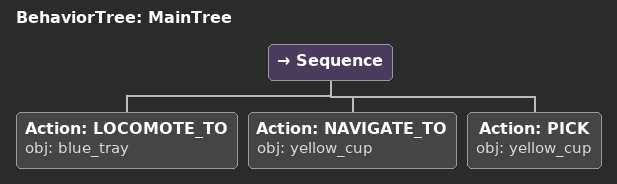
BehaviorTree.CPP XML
<root main_tree_to_execute="MainTree">
  <BehaviorTree ID="MainTree">
    <Sequence>
      <!-- Locomote to blue_tray -->
      <Action ID="LOCOMOTE_TO" obj="blue_tray" />
      <!-- Navigate to yellow_cup -->
      <Action ID="NAVIGATE_TO" obj="yellow_cup" />
      <!-- Pick yellow_cup -->
      <Action ID="PICK" obj="yellow_cup" />
    </Sequence>
  </BehaviorTree>
</root>
